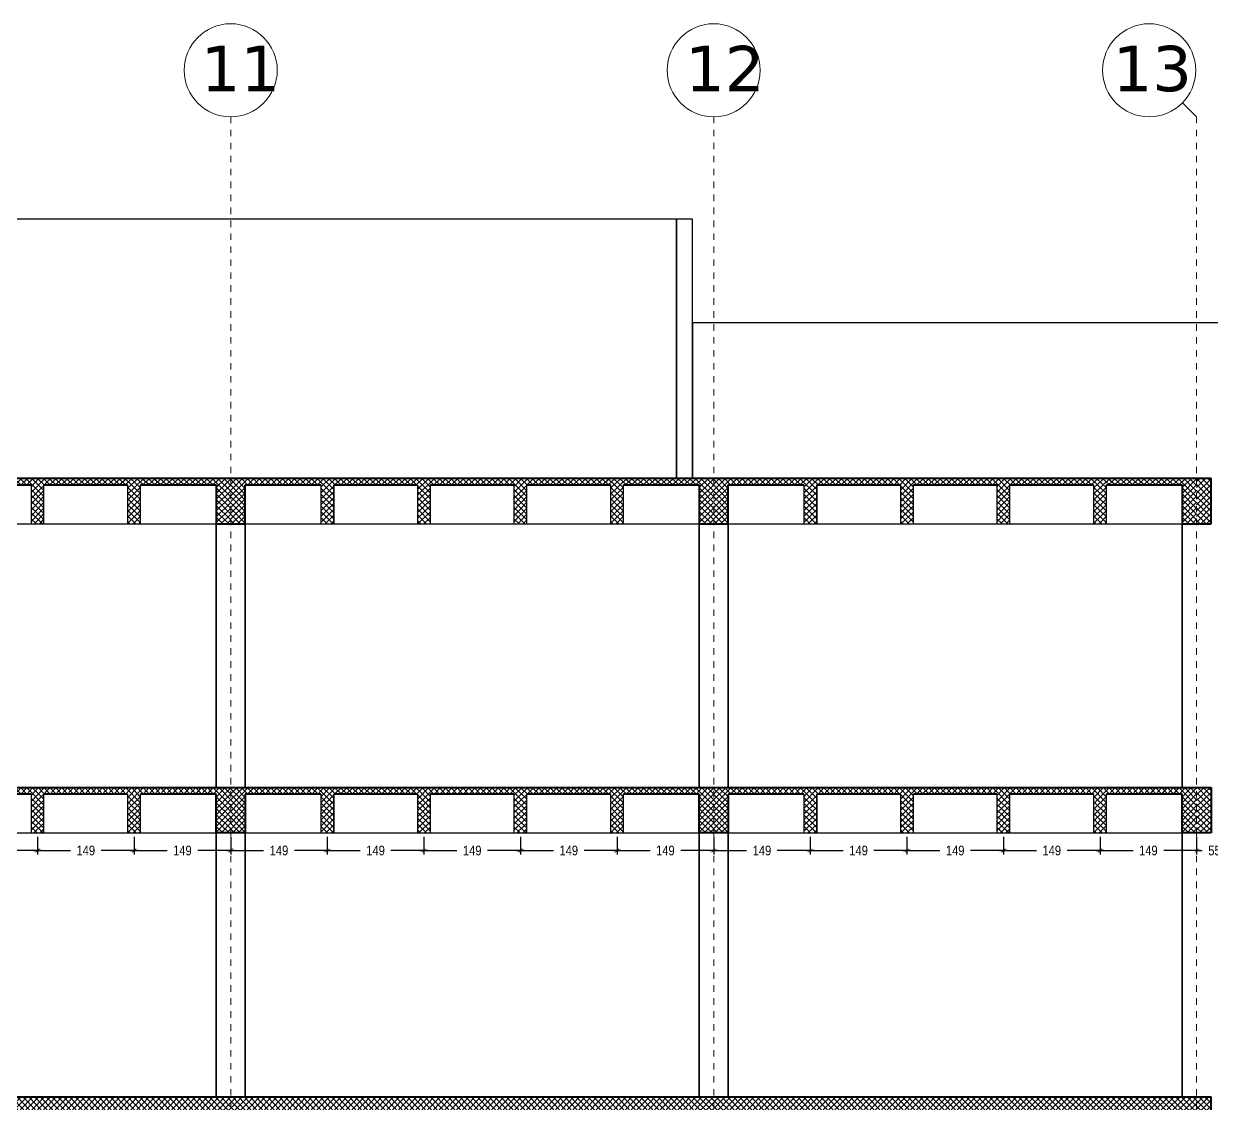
# Model space of a CAD drawing. Header units: metres. Extents: x 7509067 to 7509712, y 4726925 to 4727058.
# Drawn here: x 7509143.74 to 7509162.05, y 4726990.25 to 4727006.91 of the extents above; entities that cross this region are included whole.
import ezdxf

# ---------------------------------------------------------------- set-up
doc = ezdxf.new("R2010")
doc.units = ezdxf.units.M
doc.header["$PDMODE"] = 32
doc.header["$PDSIZE"] = 0.2
doc.linetypes.add('DASHED', pattern=[0.75, 0.5, -0.25])
for name, color, linetype, lineweight in [('Akset_Pen_No__13', 13, 'Continuous', 18), ('muri', 7, 'Continuous', 40), ('New_01 Bodrumi_Pen_No__87', 87, 'Continuous', 18), ('Spotat', 1, 'Continuous', 15)]:
    doc.layers.add(name, color=color, linetype=linetype, lineweight=lineweight)
doc.layers.add('New_01 Bodrumi_Pen_No__88', color=7, linetype='Continuous', lineweight=18, true_color=0x092600)
doc.styles.add('Dimensionet CM', font='swissc.ttf', dxfattribs={"height": 15})
doc.styles.add('Mini shkronjat', font='simplex.shx', dxfattribs={"height": 6})
doc.dimstyles.new('Dimensionet CM', dxfattribs={"dimtxt": 10, "dimasz": 6, "dimexe": 6, "dimexo": 6, "dimgap": 10, "dimtad": 0, "dimtih": 1, "dimtoh": 1, "dimtxsty": 'Dimensionet CM', "dimblk": 'ARCHTICK', "dimcen": 1, "dimdle": 6, "dimadec": 0, "dimazin": 0, "dimtfac": 1, "dimtmove": 0, "dimatfit": 3, "dimldrblk": 'ARCHTICK', "dimfxl": 1, "dimarcsym": 0})

# ---------------------------------------------------------------- blocks, each defined once
blk = doc.blocks.new('_ArchTick')
at = {"layer": 'Spotat', "color": 0, "const_width": 0.15}
blk.add_lwpolyline([(-0.5, -0.5), (0.5, 0.5)], dxfattribs=at)
blk = doc.blocks.new('*D184')
at = {"color": 0, "lineweight": -2, "transparency": 16777216}
for p, q in [((447583.5348427062, 129664.9731436607), (447583.5348427062, 129637.8466535346)), ((447732.5348427062, 129664.9731437865), (447732.5348427062, 129637.8466535346)), ((447577.5348427062, 129643.8466535346), (447634.3497777711, 129643.8466535346)), ((447738.5348427062, 129643.8466535346), (447681.7199076412, 129643.8466535346))]:
    blk.add_line(p, q, dxfattribs=at)
at = {"layer": 'Defpoints', "color": 0, "transparency": 16777216}
for p in [(447583.5348427062, 129670.9731436607), (447732.5348427062, 129670.9731437865), (447732.5348427062, 129643.8466535346)]:
    blk.add_point(p, dxfattribs=at)
at = {"color": 0, "lineweight": -2, "transparency": 16777216, "xscale": 6, "yscale": 6, "zscale": 6, "rotation": 180}
blk.add_blockref('_ArchTick', (447583.5348427062, 129643.8466535346), dxfattribs=at)
at = {"color": 0, "lineweight": -2, "transparency": 16777216, "xscale": 6, "yscale": 6, "zscale": 6}
blk.add_blockref('_ArchTick', (447732.5348427062, 129643.8466535346), dxfattribs=at)
at = {"color": 0, "transparency": 16777216, "insert": (447658.0348427062, 129643.8466535346), "char_height": 15, "attachment_point": 5, "style": 'Dimensionet CM'}
blk.add_mtext('149', dxfattribs=at)
blk = doc.blocks.new('*D185')
at = {"color": 0, "lineweight": -2, "transparency": 16777216}
for p, q in [((447732.5348427062, 129664.9731437865), (447732.5348427062, 129637.8466535346)), ((447881.5348427062, 129664.9731439124), (447881.5348427062, 129637.8466535346)), ((447726.5348427062, 129643.8466535346), (447783.3497777711, 129643.8466535346)), ((447887.5348427062, 129643.8466535346), (447830.7199076412, 129643.8466535346))]:
    blk.add_line(p, q, dxfattribs=at)
at = {"layer": 'Defpoints', "color": 0, "transparency": 16777216}
for p in [(447732.5348427062, 129670.9731437865), (447881.5348427062, 129670.9731439124), (447881.5348427062, 129643.8466535346)]:
    blk.add_point(p, dxfattribs=at)
at = {"color": 0, "lineweight": -2, "transparency": 16777216, "xscale": 6, "yscale": 6, "zscale": 6, "rotation": 180}
blk.add_blockref('_ArchTick', (447732.5348427062, 129643.8466535346), dxfattribs=at)
at = {"color": 0, "lineweight": -2, "transparency": 16777216, "xscale": 6, "yscale": 6, "zscale": 6}
blk.add_blockref('_ArchTick', (447881.5348427062, 129643.8466535346), dxfattribs=at)
at = {"color": 0, "transparency": 16777216, "insert": (447807.0348427062, 129643.8466535346), "char_height": 15, "attachment_point": 5, "style": 'Dimensionet CM'}
blk.add_mtext('149', dxfattribs=at)
blk = doc.blocks.new('*D186')
at = {"color": 0, "lineweight": -2, "transparency": 16777216}
for p, q in [((447881.5348427062, 129664.9731439124), (447881.5348427062, 129637.8466535346)), ((448030.5348427062, 129664.9731479522), (448030.5348427062, 129637.8466535346)), ((447875.5348427062, 129643.8466535346), (447932.3497777711, 129643.8466535346)), ((448036.5348427062, 129643.8466535346), (447979.7199076412, 129643.8466535346))]:
    blk.add_line(p, q, dxfattribs=at)
at = {"layer": 'Defpoints', "color": 0, "transparency": 16777216}
for p in [(447881.5348427062, 129670.9731439124), (448030.5348427062, 129670.9731479522), (448030.5348427062, 129643.8466535346)]:
    blk.add_point(p, dxfattribs=at)
at = {"color": 0, "lineweight": -2, "transparency": 16777216, "xscale": 6, "yscale": 6, "zscale": 6, "rotation": 180}
blk.add_blockref('_ArchTick', (447881.5348427062, 129643.8466535346), dxfattribs=at)
at = {"color": 0, "lineweight": -2, "transparency": 16777216, "xscale": 6, "yscale": 6, "zscale": 6}
blk.add_blockref('_ArchTick', (448030.5348427062, 129643.8466535346), dxfattribs=at)
at = {"color": 0, "transparency": 16777216, "insert": (447956.0348427062, 129643.8466535346), "char_height": 15, "attachment_point": 5, "style": 'Dimensionet CM'}
blk.add_mtext('149', dxfattribs=at)
blk = doc.blocks.new('*D187')
at = {"color": 0, "lineweight": -2, "transparency": 16777216}
for p, q in [((448030.5348427062, 129664.9731479522), (448030.5348427062, 129637.8466535345)), ((448179.5348427062, 129664.9731428088), (448179.5348427062, 129637.8466535345)), ((448024.5348427062, 129643.8466535345), (448081.3497777711, 129643.8466535345)), ((448185.5348427062, 129643.8466535345), (448128.7199076412, 129643.8466535345))]:
    blk.add_line(p, q, dxfattribs=at)
at = {"layer": 'Defpoints', "color": 0, "transparency": 16777216}
for p in [(448030.5348427062, 129670.9731479522), (448179.5348427062, 129670.9731428088), (448179.5348427062, 129643.8466535345)]:
    blk.add_point(p, dxfattribs=at)
at = {"color": 0, "lineweight": -2, "transparency": 16777216, "xscale": 6, "yscale": 6, "zscale": 6, "rotation": 180}
blk.add_blockref('_ArchTick', (448030.5348427062, 129643.8466535345), dxfattribs=at)
at = {"color": 0, "lineweight": -2, "transparency": 16777216, "xscale": 6, "yscale": 6, "zscale": 6}
blk.add_blockref('_ArchTick', (448179.5348427062, 129643.8466535345), dxfattribs=at)
at = {"color": 0, "transparency": 16777216, "insert": (448105.0348427062, 129643.8466535345), "char_height": 15, "attachment_point": 5, "style": 'Dimensionet CM'}
blk.add_mtext('149', dxfattribs=at)
blk = doc.blocks.new('*D188')
at = {"color": 0, "lineweight": -2, "transparency": 16777216}
for p, q in [((448179.5348427062, 129664.9731428089), (448179.5348427062, 129637.8466535346)), ((448328.5348427062, 129664.9731429347), (448328.5348427062, 129637.8466535346)), ((448173.5348427062, 129643.8466535346), (448230.3497777711, 129643.8466535346)), ((448334.5348427062, 129643.8466535346), (448277.7199076412, 129643.8466535346))]:
    blk.add_line(p, q, dxfattribs=at)
at = {"layer": 'Defpoints', "color": 0, "transparency": 16777216}
for p in [(448179.5348427062, 129670.9731428089), (448328.5348427062, 129670.9731429347), (448328.5348427062, 129643.8466535346)]:
    blk.add_point(p, dxfattribs=at)
at = {"color": 0, "lineweight": -2, "transparency": 16777216, "xscale": 6, "yscale": 6, "zscale": 6, "rotation": 180}
blk.add_blockref('_ArchTick', (448179.5348427062, 129643.8466535346), dxfattribs=at)
at = {"color": 0, "lineweight": -2, "transparency": 16777216, "xscale": 6, "yscale": 6, "zscale": 6}
blk.add_blockref('_ArchTick', (448328.5348427062, 129643.8466535346), dxfattribs=at)
at = {"color": 0, "transparency": 16777216, "insert": (448254.0348427062, 129643.8466535346), "char_height": 15, "attachment_point": 5, "style": 'Dimensionet CM'}
blk.add_mtext('149', dxfattribs=at)
blk = doc.blocks.new('*D189')
at = {"color": 0, "lineweight": -2, "transparency": 16777216}
for p, q in [((448328.5348427062, 129664.9731429347), (448328.5348427062, 129637.8466535346)), ((448477.5348427062, 129664.9731430606), (448477.5348427062, 129637.8466535346)), ((448322.5348427062, 129643.8466535346), (448379.3497777711, 129643.8466535346)), ((448483.5348427062, 129643.8466535346), (448426.7199076412, 129643.8466535346))]:
    blk.add_line(p, q, dxfattribs=at)
at = {"layer": 'Defpoints', "color": 0, "transparency": 16777216}
for p in [(448328.5348427062, 129670.9731429347), (448477.5348427062, 129670.9731430606), (448477.5348427062, 129643.8466535346)]:
    blk.add_point(p, dxfattribs=at)
at = {"color": 0, "lineweight": -2, "transparency": 16777216, "xscale": 6, "yscale": 6, "zscale": 6, "rotation": 180}
blk.add_blockref('_ArchTick', (448328.5348427062, 129643.8466535346), dxfattribs=at)
at = {"color": 0, "lineweight": -2, "transparency": 16777216, "xscale": 6, "yscale": 6, "zscale": 6}
blk.add_blockref('_ArchTick', (448477.5348427062, 129643.8466535346), dxfattribs=at)
at = {"color": 0, "transparency": 16777216, "insert": (448403.0348427062, 129643.8466535346), "char_height": 15, "attachment_point": 5, "style": 'Dimensionet CM'}
blk.add_mtext('149', dxfattribs=at)
blk = doc.blocks.new('*D190')
at = {"color": 0, "lineweight": -2, "transparency": 16777216}
for p, q in [((448477.5348427062, 129664.9731430606), (448477.5348427062, 129637.8466535346)), ((448626.5348427062, 129664.9731431864), (448626.5348427062, 129637.8466535346)), ((448471.5348427062, 129643.8466535346), (448528.3497777711, 129643.8466535346)), ((448632.5348427062, 129643.8466535346), (448575.7199076412, 129643.8466535346))]:
    blk.add_line(p, q, dxfattribs=at)
at = {"layer": 'Defpoints', "color": 0, "transparency": 16777216}
for p in [(448477.5348427062, 129670.9731430606), (448626.5348427062, 129670.9731431864), (448626.5348427062, 129643.8466535346)]:
    blk.add_point(p, dxfattribs=at)
at = {"color": 0, "lineweight": -2, "transparency": 16777216, "xscale": 6, "yscale": 6, "zscale": 6, "rotation": 180}
blk.add_blockref('_ArchTick', (448477.5348427062, 129643.8466535346), dxfattribs=at)
at = {"color": 0, "lineweight": -2, "transparency": 16777216, "xscale": 6, "yscale": 6, "zscale": 6}
blk.add_blockref('_ArchTick', (448626.5348427062, 129643.8466535346), dxfattribs=at)
at = {"color": 0, "transparency": 16777216, "insert": (448552.0348427062, 129643.8466535346), "char_height": 15, "attachment_point": 5, "style": 'Dimensionet CM'}
blk.add_mtext('149', dxfattribs=at)
blk = doc.blocks.new('*D191')
at = {"color": 0, "lineweight": -2, "transparency": 16777216}
for p, q in [((448626.5348427062, 129664.9731431864), (448626.5348427062, 129637.8466535346)), ((448775.5348427062, 129664.9731428177), (448775.5348427062, 129637.8466535346)), ((448620.5348427062, 129643.8466535346), (448677.3497777711, 129643.8466535346)), ((448781.5348427062, 129643.8466535346), (448724.7199076412, 129643.8466535346))]:
    blk.add_line(p, q, dxfattribs=at)
at = {"layer": 'Defpoints', "color": 0, "transparency": 16777216}
for p in [(448626.5348427062, 129670.9731431864), (448775.5348427062, 129670.9731428177), (448775.5348427062, 129643.8466535346)]:
    blk.add_point(p, dxfattribs=at)
at = {"color": 0, "lineweight": -2, "transparency": 16777216, "xscale": 6, "yscale": 6, "zscale": 6, "rotation": 180}
blk.add_blockref('_ArchTick', (448626.5348427062, 129643.8466535346), dxfattribs=at)
at = {"color": 0, "lineweight": -2, "transparency": 16777216, "xscale": 6, "yscale": 6, "zscale": 6}
blk.add_blockref('_ArchTick', (448775.5348427062, 129643.8466535346), dxfattribs=at)
at = {"color": 0, "transparency": 16777216, "insert": (448701.0348427062, 129643.8466535346), "char_height": 15, "attachment_point": 5, "style": 'Dimensionet CM'}
blk.add_mtext('149', dxfattribs=at)
blk = doc.blocks.new('*D192')
at = {"color": 0, "lineweight": -2, "transparency": 16777216}
for p, q in [((448775.5348427062, 129664.9731428177), (448775.5348427062, 129637.8466535345)), ((448924.5348427062, 129664.9731428088), (448924.5348427062, 129637.8466535345)), ((448769.5348427062, 129643.8466535345), (448826.3497777711, 129643.8466535345)), ((448930.5348427062, 129643.8466535345), (448873.7199076412, 129643.8466535345))]:
    blk.add_line(p, q, dxfattribs=at)
at = {"layer": 'Defpoints', "color": 0, "transparency": 16777216}
for p in [(448775.5348427062, 129670.9731428177), (448924.5348427062, 129670.9731428088), (448924.5348427062, 129643.8466535345)]:
    blk.add_point(p, dxfattribs=at)
at = {"color": 0, "lineweight": -2, "transparency": 16777216, "xscale": 6, "yscale": 6, "zscale": 6, "rotation": 180}
blk.add_blockref('_ArchTick', (448775.5348427062, 129643.8466535345), dxfattribs=at)
at = {"color": 0, "lineweight": -2, "transparency": 16777216, "xscale": 6, "yscale": 6, "zscale": 6}
blk.add_blockref('_ArchTick', (448924.5348427062, 129643.8466535345), dxfattribs=at)
at = {"color": 0, "transparency": 16777216, "insert": (448850.0348427062, 129643.8466535345), "char_height": 15, "attachment_point": 5, "style": 'Dimensionet CM'}
blk.add_mtext('149', dxfattribs=at)
blk = doc.blocks.new('*D197')
at = {"color": 0, "lineweight": -2, "transparency": 16777216}
for p, q in [((448924.5348427062, 129664.9731428089), (448924.5348427062, 129637.8466535346)), ((449073.5348427062, 129664.9731429347), (449073.5348427062, 129637.8466535346)), ((448918.5348427062, 129643.8466535346), (448975.3497777711, 129643.8466535346)), ((449079.5348427062, 129643.8466535346), (449022.7199076412, 129643.8466535346))]:
    blk.add_line(p, q, dxfattribs=at)
at = {"layer": 'Defpoints', "color": 0, "transparency": 16777216}
for p in [(448924.5348427062, 129670.9731428089), (449073.5348427062, 129670.9731429347), (449073.5348427062, 129643.8466535346)]:
    blk.add_point(p, dxfattribs=at)
at = {"color": 0, "lineweight": -2, "transparency": 16777216, "xscale": 6, "yscale": 6, "zscale": 6, "rotation": 180}
blk.add_blockref('_ArchTick', (448924.5348427062, 129643.8466535346), dxfattribs=at)
at = {"color": 0, "lineweight": -2, "transparency": 16777216, "xscale": 6, "yscale": 6, "zscale": 6}
blk.add_blockref('_ArchTick', (449073.5348427062, 129643.8466535346), dxfattribs=at)
at = {"color": 0, "transparency": 16777216, "insert": (448999.0348427062, 129643.8466535346), "char_height": 15, "attachment_point": 5, "style": 'Dimensionet CM'}
blk.add_mtext('149', dxfattribs=at)
blk = doc.blocks.new('*D198')
at = {"color": 0, "lineweight": -2, "transparency": 16777216}
for p, q in [((449073.5348427062, 129664.9731429347), (449073.5348427062, 129637.8466535346)), ((449222.5348427062, 129664.9731430606), (449222.5348427062, 129637.8466535346)), ((449067.5348427062, 129643.8466535346), (449124.3497777711, 129643.8466535346)), ((449228.5348427062, 129643.8466535346), (449171.7199076412, 129643.8466535346))]:
    blk.add_line(p, q, dxfattribs=at)
at = {"layer": 'Defpoints', "color": 0, "transparency": 16777216}
for p in [(449073.5348427062, 129670.9731429347), (449222.5348427062, 129670.9731430606), (449222.5348427062, 129643.8466535346)]:
    blk.add_point(p, dxfattribs=at)
at = {"color": 0, "lineweight": -2, "transparency": 16777216, "xscale": 6, "yscale": 6, "zscale": 6, "rotation": 180}
blk.add_blockref('_ArchTick', (449073.5348427062, 129643.8466535346), dxfattribs=at)
at = {"color": 0, "lineweight": -2, "transparency": 16777216, "xscale": 6, "yscale": 6, "zscale": 6}
blk.add_blockref('_ArchTick', (449222.5348427062, 129643.8466535346), dxfattribs=at)
at = {"color": 0, "transparency": 16777216, "insert": (449148.0348427062, 129643.8466535346), "char_height": 15, "attachment_point": 5, "style": 'Dimensionet CM'}
blk.add_mtext('149', dxfattribs=at)
blk = doc.blocks.new('*D199')
at = {"color": 0, "lineweight": -2, "transparency": 16777216}
for p, q in [((449222.5348427062, 129664.9731430606), (449222.5348427062, 129637.8466535346)), ((449371.5348427062, 129664.9731431864), (449371.5348427062, 129637.8466535346)), ((449216.5348427062, 129643.8466535346), (449273.3497777711, 129643.8466535346)), ((449377.5348427062, 129643.8466535346), (449320.7199076412, 129643.8466535346))]:
    blk.add_line(p, q, dxfattribs=at)
at = {"layer": 'Defpoints', "color": 0, "transparency": 16777216}
for p in [(449222.5348427062, 129670.9731430606), (449371.5348427062, 129670.9731431864), (449371.5348427062, 129643.8466535346)]:
    blk.add_point(p, dxfattribs=at)
at = {"color": 0, "lineweight": -2, "transparency": 16777216, "xscale": 6, "yscale": 6, "zscale": 6, "rotation": 180}
blk.add_blockref('_ArchTick', (449222.5348427062, 129643.8466535346), dxfattribs=at)
at = {"color": 0, "lineweight": -2, "transparency": 16777216, "xscale": 6, "yscale": 6, "zscale": 6}
blk.add_blockref('_ArchTick', (449371.5348427062, 129643.8466535346), dxfattribs=at)
at = {"color": 0, "transparency": 16777216, "insert": (449297.0348427062, 129643.8466535346), "char_height": 15, "attachment_point": 5, "style": 'Dimensionet CM'}
blk.add_mtext('149', dxfattribs=at)
blk = doc.blocks.new('*D200')
at = {"color": 0, "lineweight": -2, "transparency": 16777216}
for p, q in [((449371.5348427062, 129664.9731431864), (449371.5348427062, 129637.8466535346)), ((449520.5311734775, 129664.9731456679), (449520.5311734775, 129637.8466535346)), ((449365.5348427062, 129643.8466535346), (449422.3479431568, 129643.8466535346)), ((449526.5311734775, 129643.8466535346), (449469.7180730269, 129643.8466535346))]:
    blk.add_line(p, q, dxfattribs=at)
at = {"layer": 'Defpoints', "color": 0, "transparency": 16777216}
for p in [(449371.5348427062, 129670.9731431864), (449520.5311734775, 129670.9731456679), (449520.5311734775, 129643.8466535346)]:
    blk.add_point(p, dxfattribs=at)
at = {"color": 0, "lineweight": -2, "transparency": 16777216, "xscale": 6, "yscale": 6, "zscale": 6, "rotation": 180}
blk.add_blockref('_ArchTick', (449371.5348427062, 129643.8466535346), dxfattribs=at)
at = {"color": 0, "lineweight": -2, "transparency": 16777216, "xscale": 6, "yscale": 6, "zscale": 6}
blk.add_blockref('_ArchTick', (449520.5311734775, 129643.8466535346), dxfattribs=at)
at = {"color": 0, "transparency": 16777216, "insert": (449446.0330080919, 129643.8466535346), "char_height": 15, "attachment_point": 5, "style": 'Dimensionet CM'}
blk.add_mtext('149', dxfattribs=at)
blk = doc.blocks.new('*D201')
at = {"color": 0, "lineweight": -2, "transparency": 16777216}
for p, q in [((449520.5311734775, 129664.9731456678), (449520.5311734775, 129637.8466535344)), ((449575.531173478, 129664.9731486224), (449575.531173478, 129637.8466535344)), ((449520.5311734775, 129643.8466535344), (449514.5311734775, 129643.8466535344)), ((449520.5311734775, 129643.8466535344), (449529.0555241271, 129643.8466535344)), ((449575.531173478, 129643.8466535344), (449567.0068228284, 129643.8466535344)), ((449575.531173478, 129643.8466535344), (449581.531173478, 129643.8466535344))]:
    blk.add_line(p, q, dxfattribs=at)
at = {"layer": 'Defpoints', "color": 0, "transparency": 16777216}
for p in [(449520.5311734775, 129670.9731456678), (449575.531173478, 129670.9731486224), (449575.531173478, 129643.8466535344)]:
    blk.add_point(p, dxfattribs=at)
at = {"color": 0, "lineweight": -2, "transparency": 16777216, "xscale": 6, "yscale": 6, "zscale": 6}
blk.add_blockref('_ArchTick', (449520.5311734775, 129643.8466535344), dxfattribs=at)
at = {"color": 0, "lineweight": -2, "transparency": 16777216, "xscale": 6, "yscale": 6, "zscale": 6, "rotation": 180}
blk.add_blockref('_ArchTick', (449575.531173478, 129643.8466535344), dxfattribs=at)
at = {"color": 0, "transparency": 16777216, "insert": (449548.0311734778, 129643.8466535344), "char_height": 15, "attachment_point": 5, "style": 'Dimensionet CM'}
blk.add_mtext('55', dxfattribs=at)
blk = doc.blocks.new('A$C3AEC7A1F')
h = blk.add_hatch()
h.set_pattern_fill('ANSI37', color=256, scale=2, angle=90, style=0)
h.set_pattern_definition([(135, (-128198.6470399381, 70837.72413010296), (-4.490128060534577, -4.490128060534576), []), (225, (-128198.6470399381, 70837.72413010296), (4.490128060534576, -4.490128060534577), [])])
h.paths.add_polyline_path([(8027.332006782643, 2074.884026641317), (7282.33200678241, 2074.884026641317), (7282.33200678241, 2004.884026611049), (7304.832006781944, 2004.884026641201), (7304.832006781944, 2064.884026641317), (7421.33200678241, 2064.884026641317), (7421.33200678241, 2004.884026728512), (7441.33200678241, 2004.884026745392), (7441.33200678241, 2064.884026641317), (7570.33200678241, 2064.884026641317), (7570.33200678241, 2004.884026854357), (7590.33200678241, 2004.884026871237), (7590.33200678241, 2064.884026641317), (7719.33200678241, 2064.884026641317), (7719.33200678241, 2004.884026980202), (7739.33200678241, 2004.884026997082), (7739.33200678241, 2064.884026641317), (7868.33200678241, 2064.884026641317), (7868.33200678241, 2004.884027106047), (7888.33200678241, 2004.884027122927), (7888.33200678241, 2064.884026641317), (8004.832014153362, 2064.884026641317), (8004.832014153362, 2004.884026641201), (8027.332006782643, 2004.884026641201)])
h = blk.add_hatch()
h.set_pattern_fill('ANSI37', color=256, scale=2, angle=90, style=0)
h.set_pattern_definition([(135, (-127453.6470384232, 70837.72411608073), (-4.490128060534577, -4.490128060534576), []), (225, (-127453.6470384232, 70837.72411608073), (4.490128060534576, -4.490128060534577), [])])
h.paths.add_polyline_path([(8772.332008297439, 2074.884012618975), (8027.332008297206, 2074.884012618975), (8027.332008297206, 2004.884012588824), (8049.832008296973, 2004.884012618859), (8049.832008296973, 2064.884012618975), (8166.332008297206, 2064.884012618975), (8166.332008297206, 2004.88401270617), (8186.332008297206, 2004.884012723051), (8186.332008297206, 2064.884012618975), (8315.332008297206, 2064.884012618975), (8315.332008297206, 2004.884012832015), (8335.332008297206, 2004.884012848896), (8335.332008297206, 2064.884012618975), (8464.332008297206, 2064.884012618975), (8464.332008297206, 2004.88401295786), (8484.332008297206, 2004.88401297474), (8484.332008297206, 2064.884012618975), (8613.332008297206, 2064.884012618975), (8613.332008297206, 2004.884013083705), (8633.332008297206, 2004.884013100585), (8633.332008297206, 2064.884012618975), (8749.832015668391, 2064.884012618975), (8749.832015668391, 2004.884012618859), (8772.332008297439, 2004.884012618859)])
h = blk.add_hatch()
h.set_pattern_fill('ANSI37', color=256, scale=2, angle=90, style=0)
h.set_pattern_definition([(135, (-126708.6507122208, 70837.72411396418), (-4.490128060534577, -4.490128060534576), []), (225, (-126708.6507122208, 70837.72411396418), (4.490128060534576, -4.490128060534577), [])])
h.paths.add_polyline_path([(9517.328334499965, 2074.884010502428), (8772.328334499733, 2074.884010502428), (8772.328334499733, 2004.884010472277), (8794.828334499267, 2004.884010502312), (8794.828334499267, 2064.884010502428), (8911.328334499733, 2064.884010502428), (8911.328334499733, 2004.884010589623), (8931.328334499733, 2004.884010606504), (8931.328334499733, 2064.884010502428), (9060.328334499733, 2064.884010502428), (9060.328334499733, 2004.884010715468), (9080.328334499733, 2004.884010732349), (9080.328334499733, 2064.884010502428), (9209.328334499733, 2064.884010502428), (9209.328334499733, 2004.884010841313), (9229.328334499733, 2004.884010858194), (9229.328334499733, 2064.884010502428), (9358.328334499733, 2064.884010502428), (9358.328334499733, 2004.884010967158), (9378.328334499733, 2004.884010984038), (9378.328334499733, 2064.884010502428), (9494.828341870685, 2064.884010502428), (9494.828341870685, 2004.884010502312), (9517.328334499965, 2004.884010502312)])
h = blk.add_hatch()
h.set_pattern_fill('ANSI37', color=256, scale=2, angle=90, style=0)
h.set_pattern_definition([(135, (-134213.6470313228, 70377.72411396418), (-4.490128060534577, -4.490128060534576), []), (225, (-134213.6470313228, 70377.72411396418), (4.490128060534576, -4.490128060534577), [])])
h.paths.add_polyline_path([(9517.328346170834, 2004.884015741351), (9539.828346170834, 2004.884015771386), (9539.828346170834, 2074.884010502195), (9517.328346170834, 2074.884010502195)])
h = blk.add_hatch()
h.set_pattern_fill('ANSI37', color=256, scale=2, angle=90, style=0)
h.set_pattern_definition([(135, (-128943.648870638, 70360.72411989776), (-4.490128060534577, -4.490128060534576), []), (225, (-128943.648870638, 70360.72411989776), (4.490128060534576, -4.490128060534577), [])])
h.paths.add_polyline_path([(8027.330176083022, 1597.884010182286), (8004.830177269992, 1597.884010182286), (8004.830177269992, 1597.884008225112), (7304.830183453741, 1597.884008225112), (7304.830183453741, 1597.884016436117), (7282.330176082789, 1597.884016436117), (7282.330176082789, 1527.884016436001), (7304.830176082556, 1527.884016436001), (7304.830176082556, 1587.884016436001), (7421.330176082789, 1587.884016436001), (7421.330176082789, 1527.884016436001), (7441.330176082789, 1527.884016436001), (7441.330176082789, 1587.884016436001), (7570.330176082789, 1587.884016436001), (7570.330176082789, 1527.884016436001), (7590.330176082789, 1527.884016436001), (7590.330176082789, 1587.884016436001), (7719.330176082789, 1587.884016436001), (7719.330176082789, 1527.884016436001), (7739.330176082789, 1527.884016436001), (7739.330176082789, 1587.884016436001), (7868.330176082789, 1587.884016436001), (7868.330176082789, 1527.884016436001), (7888.330176082789, 1527.884016436001), (7888.330176082789, 1587.884016436001), (8004.830183453974, 1587.884016436001), (8004.830183453974, 1527.884016436001), (8027.330176083022, 1527.884016436001)])
h = blk.add_hatch()
h.set_pattern_fill('ANSI37', color=256, scale=2, angle=90, style=0)
h.set_pattern_definition([(135, (-128198.6470359444, 70360.72411978996), (-4.490128060534577, -4.490128060534576), []), (225, (-128198.6470359444, 70360.72411978996), (4.490128060534576, -4.490128060534577), [])])
h.paths.add_polyline_path([(8772.33201077662, 1597.884010074486), (8749.83201196359, 1597.884010074486), (8749.83201196359, 1597.884008117311), (8049.832018147339, 1597.884008117311), (8049.832018147339, 1597.884016328317), (8027.332010776387, 1597.884016328317), (8027.332010776387, 1527.8840163282), (8049.832010776154, 1527.8840163282), (8049.832010776154, 1587.8840163282), (8166.332010776387, 1587.8840163282), (8166.332010776387, 1527.8840163282), (8186.332010776387, 1527.8840163282), (8186.332010776387, 1587.8840163282), (8315.332010776387, 1587.8840163282), (8315.332010776387, 1527.8840163282), (8335.332010776387, 1527.8840163282), (8335.332010776387, 1587.8840163282), (8464.332010776387, 1587.8840163282), (8464.332010776387, 1527.8840163282), (8484.332010776387, 1527.8840163282), (8484.332010776387, 1587.8840163282), (8613.332010776387, 1587.8840163282), (8613.332010776387, 1527.8840163282), (8633.332010776387, 1527.8840163282), (8633.332010776387, 1587.8840163282), (8749.832018147572, 1587.8840163282), (8749.832018147572, 1527.8840163282), (8772.33201077662, 1527.8840163282)])
h = blk.add_hatch()
h.set_pattern_fill('ANSI37', color=256, scale=2, angle=90, style=0)
h.set_pattern_definition([(135, (-127453.6470410832, 70360.72412481665), (-4.490128060534577, -4.490128060534576), []), (225, (-127453.6470410832, 70360.72412481665), (4.490128060534576, -4.490128060534577), [])])
h.paths.add_polyline_path([(9517.332005637814, 1597.884015101183), (9494.832006824785, 1597.884015101183), (9494.832006824785, 1597.884013144008), (8794.832013008534, 1597.884013144008), (8794.832013008534, 1597.884021354897), (8772.332005637581, 1597.884021355014), (8772.332005637581, 1527.884021354897), (8794.832005637349, 1527.884021354897), (8794.832005637349, 1587.884021354897), (8911.332005637581, 1587.884021354897), (8911.332005637581, 1527.884021354897), (8931.332005637581, 1527.884021354897), (8931.332005637581, 1587.884021354897), (9060.332005637581, 1587.884021354897), (9060.332005637581, 1527.884021354897), (9080.332005637581, 1527.884021354897), (9080.332005637581, 1587.884021354897), (9209.332005637581, 1587.884021354897), (9209.332005637581, 1527.884021354897), (9229.332005637581, 1527.884021354897), (9229.332005637581, 1587.884021354897), (9358.332005637581, 1587.884021354897), (9358.332005637581, 1527.884021354897), (9378.332005637581, 1527.884021354897), (9378.332005637581, 1587.884021354897), (9494.832013008767, 1587.884021354897), (9494.832013008767, 1527.884021354897), (9517.332005637814, 1527.884021354897)])
h = blk.add_hatch()
h.set_pattern_fill('ANSI37', color=256, scale=2, angle=90, style=0)
h.set_pattern_definition([(135, (-134213.6470313228, 70360.72411396418), (-4.490128060534577, -4.490128060534576), []), (225, (-134213.6470313228, 70360.72411396418), (4.490128060534576, -4.490128060534577), [])])
h.paths.add_polyline_path([(9517.328346170834, 1527.884012816765), (9539.82834103203, 1527.884015771386), (9539.82834103203, 1597.884010502312), (9517.328346170834, 1597.884010502312)])
h = blk.add_hatch()
h.set_pattern_fill('ANSI37', color=256, scale=2, angle=90, style=0)
h.set_pattern_definition([(135, (-134213.6470313228, 70343.72411396418), (-4.490128060534577, -4.490128060534576), []), (225, (-134213.6470313228, 70343.72411396418), (4.490128060534576, -4.490128060534577), [])])
h.paths.add_polyline_path([(9539.828345141024, 1120.884010502312), (9517.328346170834, 1120.884010502312), (9517.328346170834, 1000.884011142596), (9539.828346906346, 1000.884011172631)])
h.paths.add_polyline_path([(9517.328346170834, 1120.884010502312), (8772.332015399472, 1120.884010502312), (8772.332015399472, 1000.884011142596), (8794.832016134984, 1000.884011172631), (8794.832021127804, 1000.884011172631), (8794.832021127804, 1050.884009862028), (8794.832017631386, 1050.884015101066), (8794.832015399472, 1050.884015101066), (8794.83201466396, 1100.884015387564), (9494.828345435322, 1100.884010502195), (9494.828345435322, 1050.884010472277), (9494.828348402982, 1050.884010472277), (9494.828348402982, 1000.884011112445), (9517.328346170834, 1000.884011142596)])
h.paths.add_polyline_path([(8772.332015399472, 1120.884010502312), (8027.332015399472, 1120.884010502312), (8027.332015399472, 1000.884011142596), (8049.832016134984, 1000.884011172631), (8049.83201466396, 1100.884010502312), (8749.832017632085, 1100.884015771386), (8749.832017632085, 1050.884015101066), (8749.832021127804, 1050.884010472277), (8749.832021127804, 1000.884011112445), (8772.332015399472, 1000.884011142596)])
h.paths.add_polyline_path([(8027.332015399472, 1120.884010502312), (7282.332015399472, 1120.884010502312), (7282.332015399472, 1000.884011142596), (7304.832015399472, 1000.884011172631), (7304.832015399472, 1050.884009917558), (7304.83201466396, 1100.884036472358), (8004.83201466396, 1100.884010502195), (8004.83201466396, 1050.884015015501), (8004.832018562476, 1050.884015015501), (8004.832018562476, 1000.884011112445), (8027.332015399472, 1000.884011142596)])
h.paths.add_polyline_path([(7282.332015399472, 1120.884010502312), (7249.832022770424, 1120.884010502312), (6537.332015399472, 1120.884009876114), (6537.332015399472, 1000.884011142596), (6559.832015399239, 1000.884011172631), (6559.832015399239, 1050.88400837587), (6559.832014663727, 1100.884006714041), (7259.83201466396, 1100.884010825364), (7259.83201466396, 1000.884011112445), (7282.332015399472, 1000.884011142596)])
h.paths.add_polyline_path([(6537.332015399472, 1120.884009876114), (6537.332015399472, 1120.884010502312), (5792.332015399239, 1120.884010502312), (5792.332015399239, 1000.884011142596), (5814.832015399006, 1000.884011172631), (5814.832015399006, 1050.884009831992), (5814.832014663494, 1100.884007070621), (6514.832014663727, 1100.884010502195), (6514.832014663727, 1000.884011112445), (6537.332015399472, 1000.884011142596)])
h.paths.add_polyline_path([(5792.332015399239, 1120.884009221278), (5792.332015399239, 1120.884010502312), (5069.832014663494, 1120.884010502312), (5069.832014663494, 1120.884008586232), (5047.332015399006, 1120.884008566441), (5047.332015399006, 1000.884011142596), (5069.832015399006, 1000.884011172631), (5069.832015399006, 1050.884009801841), (5069.832014663494, 1100.884010502312), (5769.832014663494, 1100.884010502312), (5769.832014663494, 1000.884011112445), (5792.332015399239, 1000.884011142596)])
h.paths.add_polyline_path([(5047.332015399006, 1120.884008566441), (5024.832008479512, 1120.884008546651), (5024.832014663494, 1000.884011112445), (5047.332015399239, 1000.884011142596)])
for p, q in [((8714.832024885924, 2474.884010502312), (5739.832022769959, 2474.884010502312)), ((8714.832029313431, 2074.8840156722), (8714.832024885924, 2474.884010502312)), ((8739.8320347009, 2474.884005834057), (8714.83202935534, 2474.884005834057)), ((8714.83202935534, 2474.884005834057), (8714.83202935534, 2074.8840156722)), ((8739.8320347009, 2074.8840156722), (8739.8320347009, 2474.884005834057)), ((8739.832022771123, 2314.884010502312), (8739.832035056432, 2074.8840156722)), ((13598.28124752187, 2314.884010502312), (8739.832022771123, 2314.884010502312)), ((5739.832022769959, 2074.884010502312), (8714.832029313431, 2074.8840156722)), ((8714.83202935534, 2074.8840156722), (8739.8320347009, 2074.8840156722)), ((8004.832009193371, 1597.884011732705), (8004.832004164695, 2064.884027968335)), ((8004.832008851343, 2064.884027508611), (8004.832008897676, 1597.884011710004)), ((8004.832008897676, 1597.884010502312), (8004.832008851343, 2064.884027508611)), ((8049.832016609958, 2054.884010962036), (8049.832011434599, 1597.884011971008)), ((8049.832008774276, 1597.884011710004), (8049.832008774276, 2054.884010502312)), ((8049.832008897676, 1597.884010502312), (8049.832008897676, 2054.884010502312)), ((8166.332019193447, 2064.88401201152), (8166.332019193447, 2004.884011458431)), ((8186.332019193447, 2064.88401201152), (8186.332019193447, 2004.884011475311)), ((8749.832015732885, 1597.884010502312), (8749.832024537609, 2064.884016348806)), ((8749.832022534101, 2064.884015889082), (8749.832017965033, 1597.884010502312)), ((8749.832017965033, 1597.884010502312), (8749.832022534101, 2064.884015889082)), ((8794.832017965033, 1597.884010502312), (8794.832032816834, 2064.884005092143)), ((8794.83203025104, 2054.884025114879), (8794.832017965266, 1597.884010502312)), ((8911.332015399472, 2064.884015816788), (8794.83203025104, 2064.884018934623)), ((8911.332015399472, 2064.884015771619), (8911.332015399472, 2004.884015218529)), ((9060.332015399472, 2064.884011829214), (8931.332015399472, 2064.88401528151)), ((8931.332015399472, 2064.884015771619), (8931.332015399472, 2004.88401523541)), ((9209.332015399472, 2064.884007841523), (9080.332015399472, 2064.884011293936)), ((9358.332015399472, 2064.884003853949), (9229.332015399472, 2064.884007306246)), ((9494.828348736395, 2064.884000200836), (9378.332015399472, 2064.884003318672)), ((9494.828348736395, 1597.884010502312), (9494.828348736395, 2064.883998842037)), ((9494.828348736395, 2064.883994660398), (9494.828348736395, 1597.884010502312)), ((5069.832015398773, 2004.884010502312), (9494.828346170834, 2004.884010502312)), ((8739.832022770657, 1597.884010502312), (9439.832022770424, 1597.884010502312)), ((8739.832015399705, 1597.884010502312), (9439.832005401258, 1597.884010502312)), ((9439.832022770424, 1597.884010502312), (9484.832022770424, 1597.884010502312)), ((9484.832022770424, 1597.884010502312), (9539.82834103203, 1597.884010502312)), ((8004.832008897676, 1120.884015045536), (8004.832008897676, 1587.884024531173)), ((8004.83201889589, 1587.884024531173), (8004.83201889589, 1120.884015045536)), ((8049.832008028519, 1587.884011212096), (8049.832008028519, 1120.884015045536)), ((8049.83201889589, 1120.884015045536), (8049.83201889589, 1587.884011212096)), ((8166.332015399472, 1587.884010502428), (8166.332015399472, 1527.884009949339)), ((8186.332015399472, 1587.884010502428), (8186.332015399472, 1527.884009966219)), ((8749.832011463004, 1120.884010502312), (8749.832011463004, 1587.884016061958)), ((8749.832021461218, 1587.884006948269), (8749.832021461218, 1120.884010502312)), ((8794.831999393064, 1587.884019616002), (8794.832010593847, 1120.884010502312)), ((8794.832021461218, 1120.884010502312), (8794.832010260434, 1587.884010502428)), ((8911.332015399472, 1587.884010502428), (8911.332015399472, 1527.884009949339)), ((8931.332015399472, 1587.884010502428), (8931.332015399472, 1527.884009966219)), ((9494.828338738182, 1120.884010502312), (9494.828336444334, 1587.884014346928)), ((9494.828346442548, 1587.884005233354), (9494.828348736395, 1120.884010502312)), ((5069.832014663494, 1527.884010502312), (9494.828346748487, 1527.884009862028)), ((8739.832022770657, 1120.884010502312), (9439.83201277221, 1120.884010502312)), ((9439.832022770424, 1120.884010502312), (9484.832022770424, 1120.884010502312)), ((9484.832011903054, 1120.884010502312), (9539.828345141024, 1120.884010502312))]:
    blk.add_line(p, q)
for points in [[(7719.332015411113, 2064.884011483577), (7719.332015411113, 2004.884010930487), (7739.332015411113, 2004.884010947368), (7739.332015411113, 2064.884011483577)], [(7868.332015411113, 2064.884011609422), (7868.332015411113, 2004.884011056332), (7888.332015411113, 2004.884011073213), (7888.332015411113, 2064.884011609422)], [(8166.332019193447, 2064.88401201152), (8166.332019193447, 2004.884011458431), (8186.332019193447, 2004.884011475311), (8186.332019193447, 2064.88401201152)], [(8315.332019193447, 2064.884012137365), (8315.332019193447, 2004.884011584276), (8335.332019193447, 2004.884011601156), (8335.332019193447, 2064.884012137365)], [(8464.332019193447, 2064.88401226321), (8464.332019193447, 2004.884011710121), (8484.332019193447, 2004.884011727001), (8484.332019193447, 2064.88401226321)], [(8613.332019193447, 2064.884012389055), (8613.332019193447, 2004.884011835966), (8633.332019193447, 2004.884011852846), (8633.332019193447, 2064.884012389055)], [(8911.332015399472, 2064.884015771619), (8911.332015399472, 2004.884015218529), (8931.332015399472, 2004.88401523541), (8931.332015399472, 2064.884015771619)], [(9060.332015399472, 2064.884015897464), (9060.332015399472, 2004.884015344374), (9080.332015399472, 2004.884015361255), (9080.332015399472, 2064.884015897464)], [(9209.332015399472, 2064.884016023309), (9209.332015399472, 2004.884015470219), (9229.332015399472, 2004.8840154871), (9229.332015399472, 2064.884016023309)], [(9358.332015399472, 2064.884016149153), (9358.332015399472, 2004.884015596064), (9378.332015399472, 2004.884015612944), (9378.332015399472, 2064.884016149153)], [(7719.332015399472, 1587.884011480084), (7719.332015399472, 1527.884010926995), (7739.332015399472, 1527.884010943875), (7739.332015399472, 1587.884011480084)], [(7868.332015399472, 1587.884011605929), (7868.332015399472, 1527.88401105284), (7888.332015399472, 1527.88401106972), (7888.332015399472, 1587.884011605929)], [(8166.332015399472, 1587.884010502428), (8166.332015399472, 1527.884009949339), (8186.332015399472, 1527.884009966219), (8186.332015399472, 1587.884010502428)], [(8315.332015399472, 1587.884010628273), (8315.332015399472, 1527.884010075184), (8335.332015399472, 1527.884010092064), (8335.332015399472, 1587.884010628273)], [(8464.332015399472, 1587.884010754118), (8464.332015399472, 1527.884010201029), (8484.332015399472, 1527.884010217909), (8484.332015399472, 1587.884010754118)], [(8613.332015399472, 1587.884010879963), (8613.332015399472, 1527.884010326874), (8633.332015399472, 1527.884010343754), (8633.332015399472, 1587.884010879963)], [(8911.332015399472, 1587.884010502428), (8911.332015399472, 1527.884009949339), (8931.332015399472, 1527.884009966219), (8931.332015399472, 1587.884010502428)], [(9060.332015399472, 1587.884010628273), (9060.332015399472, 1527.884010075184), (9080.332015399472, 1527.884010092064), (9080.332015399472, 1587.884010628273)], [(9209.332015399472, 1587.884010754118), (9209.332015399472, 1527.884010201029), (9229.332015399472, 1527.884010217909), (9229.332015399472, 1587.884010754118)], [(9358.332015399472, 1587.884010879963), (9358.332015399472, 1527.884010326874), (9378.332015399472, 1527.884010343754), (9378.332015399472, 1587.884010879963)]]:
    blk.add_lwpolyline(points)
at = {"layer": 'Akset_Pen_No__13', "ltscale": 2}
blk.add_line((9517.328346170834, 2632.871438413218), (9495.317566228914, 2654.431131976948), dxfattribs=at)
at = {"layer": 'Akset_Pen_No__13', "color": 251, "linetype": 'DASHED', "ltscale": 2}
for p, q in [((8027.332015399472, 2632.871438393311), (8027.332015399472, 0.0002224591444246471)), ((8772.332015399472, 2632.871438393311), (8772.332015399472, 0.0002224591444246471)), ((9517.328346170834, 2632.871438413102), (9517.328346170834, 0.0002224591444246471))]:
    blk.add_line(p, q, dxfattribs=at)
at = {"layer": 'Akset_Pen_No__13', "color": 251, "ltscale": 2}
for centre in [(8027.332015399472, 2704.67690660787), (8772.332015399472, 2704.67690660787), (9444.020515717682, 2704.676906668406)]:
    blk.add_circle(centre, 71.80546821455937, dxfattribs=at)
at = {"layer": 'muri'}
for p, q in [((7949.832018009969, 2074.884010502195), (7249.832017469103, 2074.884010502312)), ((9539.828346170834, 2074.884010502195), (7949.832018009969, 2074.884010502195)), ((9539.828346170834, 2004.884015771386), (9539.828346170834, 2074.884010502195)), ((7590.332015411113, 2064.884016079304), (7719.332015411113, 2064.884019779332)), ((7739.332015411113, 2064.884020353027), (7868.332015411113, 2064.884024053172)), ((7888.332015411113, 2064.88402462675), (8004.832018453511, 2064.884027968335)), ((8004.832018407178, 2064.884027968335), (8004.832018685876, 2004.884011198243)), ((8049.832019700785, 2004.884011483693), (8049.832008774276, 2064.884011542948)), ((8049.832008774276, 2064.884011542948), (8049.832008774276, 2064.884009139903)), ((8049.832008774276, 2064.884011542948), (8166.332019193447, 2064.884011942835)), ((8186.332019193447, 2064.88401201152), (8315.332019193447, 2064.884012454364)), ((8335.332019193447, 2064.884012523049), (8464.332019193447, 2064.884012965893)), ((8484.332019193447, 2064.884013034578), (8613.332019193447, 2064.884013477422)), ((8633.332019193447, 2064.884013546107), (8749.83201996854, 2064.884013945994)), ((8749.83201996854, 2064.884013945994), (8749.832015399938, 2004.884015101066)), ((8794.832015399239, 2004.884015101066), (8794.83203025104, 2064.884010361216)), ((8794.83203025104, 2064.884010361216), (8911.332015399472, 2064.88400885131)), ((8931.332015399472, 2064.884008592053), (9060.332015399472, 2064.88400691998)), ((9080.332015399472, 2064.884006660723), (9209.332015399472, 2064.884004988766)), ((9229.332015399472, 2064.884004729509), (9358.332015399472, 2064.884003057552)), ((9378.332015399472, 2064.884002798295), (9494.828346170834, 2064.884001288388)), ((9494.828346170834, 2064.883999929472), (9494.828346170834, 2004.884015711315)), ((8004.832018685876, 2004.884011198243), (8049.832019700785, 2004.884011483693)), ((8749.832015399938, 2004.884015101066), (8794.832015399239, 2004.884015101066)), ((9494.828346170834, 2004.884015711315), (9539.828346170834, 2004.884015771386)), ((7249.832015399472, 1597.884010502312), (9539.82834103203, 1597.884010502312)), ((9539.82834103203, 1597.884010502312), (9539.82834103203, 1527.884015771386)), ((7719.332015399472, 1587.884017791308), (7590.332015399472, 1587.884014745883)), ((7868.332015399472, 1587.884021308797), (7739.332015399472, 1587.884018263372)), ((8004.832008897676, 1587.884024531173), (7888.332015399472, 1587.884021780977)), ((8004.832015399472, 1527.884015101066), (8004.83201889589, 1587.884024531173)), ((8166.332015399472, 1587.884010502428), (8049.832008028519, 1587.884011212096)), ((8049.832015399472, 1587.884011212096), (8049.832015399472, 1527.884015101066)), ((8315.332015399472, 1587.884009594854), (8186.332015399472, 1587.884010380658)), ((8464.332015399472, 1587.884008687281), (8335.332015399472, 1587.884009473084)), ((8613.332015399472, 1587.884007779707), (8484.332015399472, 1587.88400856551)), ((8749.832011463004, 1587.884006948269), (8633.332015399472, 1587.884007657936)), ((8749.832011463004, 1527.884010502312), (8749.832011463004, 1587.884007618588)), ((8794.83199905965, 1587.884015771502), (8794.832010260434, 1527.884015101066)), ((8911.332015399472, 1587.884010502428), (8794.832010260434, 1587.884010502428)), ((9060.332015399472, 1587.884010502428), (8931.332015399472, 1587.884010502428)), ((9209.332015399472, 1587.884010502428), (9080.332015399472, 1587.884010502428)), ((9358.332015399472, 1587.884010502428), (9229.332015399472, 1587.884010502428)), ((9494.828338738182, 1587.884010502428), (9378.332015399472, 1587.884010502428)), ((9494.82834103203, 1527.884009862028), (9494.828338738182, 1587.884010502428)), ((8049.832015399472, 1527.884015101066), (8004.832015399472, 1527.884015101066)), ((8794.832010260434, 1527.884015101066), (8749.832010261132, 1527.884015101066)), ((9539.82834103203, 1527.884015771386), (9494.82834103203, 1527.884009862028)), ((7249.832022770424, 1120.884010502312), (9539.828345141024, 1120.884010502312)), ((9539.828346906346, 1000.884011172631), (9539.828345141024, 1120.884010502312))]:
    blk.add_line(p, q, dxfattribs=at)
at = {"layer": 'New_01 Bodrumi_Pen_No__87', "color": 87, "linetype": 'Continuous', "lineweight": 18}
for p, q in [((8714.832022771123, 2474.884010502312), (5739.832022769959, 2474.884010502312)), ((8714.832022771123, 2474.884010502312), (8714.832022771123, 2074.884010502312)), ((8739.832022771123, 2474.884010502312), (8714.832022771123, 2474.884010502312)), ((8739.832022771123, 2074.884010502312), (8739.832022771123, 2474.884010502312)), ((13598.28124752187, 2314.884010502312), (8739.832022771123, 2314.884010502312))]:
    blk.add_line(p, q, dxfattribs=at)
at = {"layer": 'New_01 Bodrumi_Pen_No__88', "color": 98, "linetype": 'Continuous', "lineweight": 18, "true_color": 0x092600}
for p, q in [((8794.832017965033, 1597.884010502312), (8794.832032816834, 2064.884005092143)), ((9494.828348736395, 1597.884010502312), (9494.828348736395, 2064.883994660398))]:
    blk.add_line(p, q, dxfattribs=at)
at = {"color": 251, "char_height": 70, "width": 119.5210172014777, "attachment_point": 1, "style": 'Mini shkronjat'}
for s, insert in [('{\\fVerdana|b0|i0|c0|p34;11}', (7981.438583583222, 2742.432475328969)), ('{\\fVerdana|b0|i0|c0|p34;12}', (8728.440404820838, 2742.432475328969)), ('{\\fVerdana|b0|i0|c0|p34;13}', (9387.831359635224, 2742.432475389505))]:
    blk.add_mtext(s, dxfattribs=dict(at, insert=insert))
for base, p1, p2, picture, middle in [((7729.332015399472, 1500.757520683459), (7580.332015399472, 1527.88401080959), (7729.332015399472, 1527.884010935435), '*D184', (7654.832015399472, 1500.757520683459)), ((7878.332015399472, 1500.757520683459), (7729.332015399472, 1527.884010935435), (7878.332015399472, 1527.88401106128), '*D185', (7803.832015399472, 1500.757520683459)), ((8027.332015399472, 1500.757520683459), (7878.332015399472, 1527.88401106128), (8027.332015399472, 1527.884015101125), '*D186', (7952.832015399472, 1500.757520683459)), ((8176.332015399472, 1500.757520683401), (8027.332015399472, 1527.884015101066), (8176.332015399472, 1527.884009957721), '*D187', (8101.832015399472, 1500.757520683401)), ((8325.332015399472, 1500.757520683459), (8176.332015399472, 1527.884009957779), (8325.332015399472, 1527.884010083624), '*D188', (8250.832015399472, 1500.757520683459)), ((8474.332015399472, 1500.757520683459), (8325.332015399472, 1527.884010083624), (8474.332015399472, 1527.884010209469), '*D189', (8399.832015399472, 1500.757520683459)), ((8623.332015399472, 1500.757520683459), (8474.332015399472, 1527.884010209469), (8623.332015399472, 1527.884010335314), '*D190', (8548.832015399472, 1500.757520683459)), ((8772.332015399472, 1500.757520683459), (8623.332015399472, 1527.884010335314), (8772.332015399472, 1527.884009966627), '*D191', (8697.832015399472, 1500.757520683459)), ((8921.332015399472, 1500.757520683401), (8772.332015399472, 1527.884009966569), (8921.332015399472, 1527.884009957721), '*D192', (8846.832015399472, 1500.757520683401)), ((9070.332015399472, 1500.757520683459), (8921.332015399472, 1527.884009957779), (9070.332015399472, 1527.884010083624), '*D197', (8995.832015399472, 1500.757520683459)), ((9219.332015399472, 1500.757520683459), (9070.332015399472, 1527.884010083624), (9219.332015399472, 1527.884010209469), '*D198', (9144.832015399472, 1500.757520683459)), ((9368.332015399472, 1500.757520683459), (9219.332015399472, 1527.884010209469), (9368.332015399472, 1527.884010335314), '*D199', (9293.832015399472, 1500.757520683459)), ((9517.328346170834, 1500.757520683459), (9368.332015399472, 1527.884010335314), (9517.328346170834, 1527.884012816823), '*D200', (9442.830180785153, 1500.757520683459)), ((9572.3283461713, 1500.757520683343), (9517.328346170834, 1527.884012816707), (9572.3283461713, 1527.884015771328), '*D201', (9544.828346171067, 1500.757520683343))]:
    dim = blk.add_linear_dim(base=base, p1=p1, p2=p2, dimstyle='Dimensionet CM', override={"dimtmove": 1, "dimfxl": 6})
    dim.commit()
    dim.dimension.update_dxf_attribs({"geometry": picture, "text_midpoint": middle, "insert": (-440003.2028273067, -128143.0891328511)})

msp = doc.modelspace()

# ---------------------------------------------------------------- block references
at = {"color": 1, "xscale": 0.01, "yscale": 0.01, "zscale": 0.01}
msp.add_blockref('A$C3AEC7A1F', (7509066.654185557, 4726979.145873223), dxfattribs=at)

doc.saveas('drawing.dxf')
